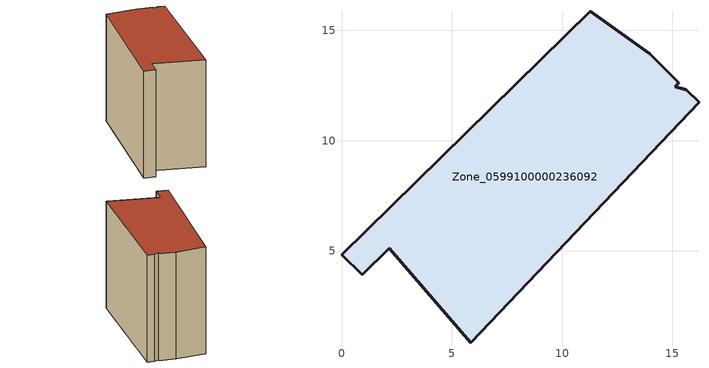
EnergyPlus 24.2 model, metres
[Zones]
Zone_0599100000236092
 floor ground (C_G): 15.3,12.62 15.12,12.44 15.63,12.3 16.21,11.73 5.86,0.84 2.16,5.12 0.95,3.92 0,4.83 11.28,15.86 13.97,13.94 z0
 wall outside (C_F): 13.97,13.94 11.28,15.86 0,4.83 0.95,3.92 2.16,5.12 5.86,0.84 16.21,11.73 15.63,12.3 15.12,12.44 15.3,12.62 13.97,13.94 z0:11.99
 roof outside (C_R): 15.12,12.44 15.3,12.62 13.97,13.94 11.28,15.86 0,4.83 0.95,3.92 2.16,5.12 5.86,0.84 16.21,11.73 15.63,12.3 z11.99
[BUILDING]
Pand.0599100000236092: North Axis=0; Terrain=City; Loads Convergence Tolerance Value=0.04; Temperature Convergence Tolerance Value=0.4; Solar Distribution=FullExterior; Maximum Number of Warmup Days=25; Minimum Number of Warmup Days=1
[Site:Location]
Rotterdam.The.Hague.AP_ZH_NLD Design_Conditions: Latitude=51.96; Longitude=4.45; Time Zone=1; Elevation=-4.5
[SITE:GROUNDTEMPERATURE:BUILDINGSURFACE]
18, 18, 18, 18, 18, 18, 18, 18, 18, 18, 18, 18
[MATERIAL] Thermal Absorptance=0.9; Solar Absorptance=0.7; Visible Absorptance=0.7
Name | Roughness | Thickness | Conductivity | Density | Specific Heat
G.TI.1946 | MediumSmooth | 0.15 | 1 | 540 | 1210
F.TI.1946 | Rough | 0.3 | 0.857143 | 1920 | 840
R.TI.1946 | MediumRough | 0.2 | 0.1 | 1500 | 1000
[CONSTRUCTION]
C_G: G.TI.1946
C_F: F.TI.1946
C_R: R.TI.1946
[ZONE]
Zone_0599100000236092: Type=1; Multiplier=1; Ceiling Height=Autocalculate; Volume=Autocalculate; Floor Area=autocalculate; Part of Total Floor Area=Yes
[ZONEINFILTRATION:DESIGNFLOWRATE]
Infil_Zone_0599100000236092: Zone or ZoneList or Space or SpaceList=Zone_0599100000236092; Schedule=AlwaysOn; Design Flow Rate Calculation Method=Flow/Area; Flow Rate per Floor Area=0.003; Constant Term Coefficient=1; Temperature Term Coefficient=0; Velocity Term Coefficient=0; Velocity Squared Term Coefficient=0
[HVACTEMPLATE:ZONE:IDEALLOADSAIRSYSTEM]
Zone_0599100000236092: Maximum Heating Supply Air Temperature=50; Minimum Cooling Supply Air Temperature=13; Maximum Heating Supply Air Humidity Ratio=0.0156; Minimum Cooling Supply Air Humidity Ratio=0.0077; Heating Limit=NoLimit; Cooling Limit=NoLimit; Dehumidification Control Type=ConstantSensibleHeatRatio; Cooling Sensible Heat Ratio=0.7; Dehumidification Setpoint=60; Humidification Control Type=None; Humidification Setpoint=30; Outdoor Air Method=None; Outdoor Air Flow Rate per Person=0.00944; Outdoor Air Flow Rate per Zone Floor Area=0; Outdoor Air Flow Rate per Zone=0; Demand Controlled Ventilation Type=None; Outdoor Air Economizer Type=NoEconomizer; Heat Recovery Type=None; Sensible Heat Recovery Effectiveness=0.7; Latent Heat Recovery Effectiveness=0.65
[ZONECONTROL:THERMOSTAT]
ThermostatControl_Zone_0599100000236092: Zone or ZoneList=Zone_0599100000236092; Control Type Schedule=DualSetpointControlType; Control 1=Thermostat_Zone_0599100000236092; Temperature Difference Between Cutout And Setpoint=0
[THERMOSTATSETPOINT:DUALSETPOINT]
Thermostat_Zone_0599100000236092: Heating Setpoint Temperature Schedule=HeatingSetpoint_Zone_0599100000236092; Cooling Setpoint Temperature Schedule=CoolingSetpoint_Zone_0599100000236092
[SCHEDULE:COMPACT]
HeatingSetpoint_Zone_0599100000236092: Through: 12/31, For: AllDays, Until: 24:00, 21
CoolingSetpoint_Zone_0599100000236092: Through: 12/31, For: AllDays, Until: 24:00, 24
DualSetpointControlType: Through: 12/31, For: AllDays, Until: 24:00, 4
AlwaysOn: Through: 12/31, For: AllDays, Until: 24:00, 1
